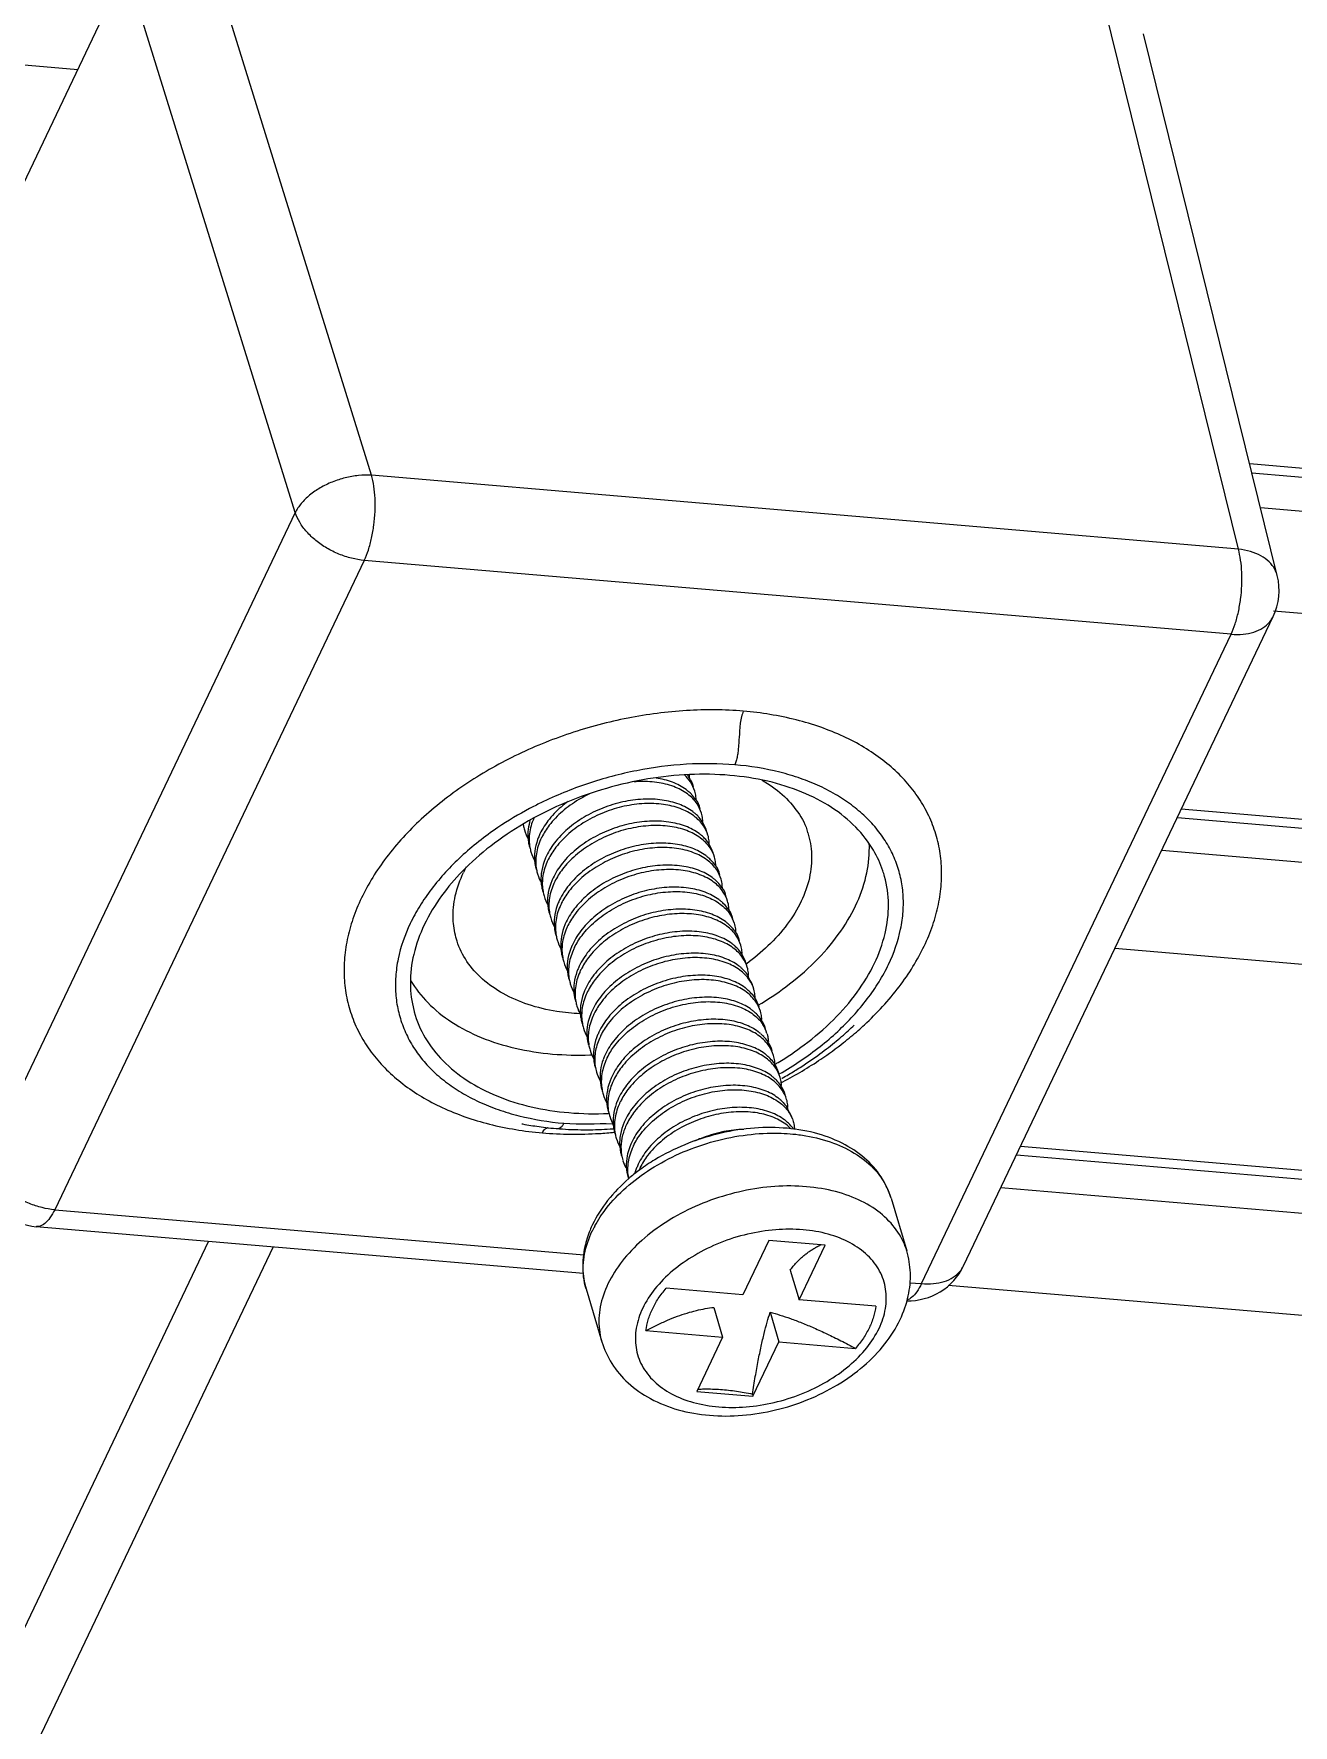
# Model space of a CAD drawing. Header units: millimetres. Extents: x 14276 to 15242, y -9916 to -8542.
# Drawn here: x 15010.7 to 15031.28, y -9358.65 to -9330.99 of the extents above; entities that cross this region are included whole.
import ezdxf

# ---------------------------------------------------------------- set-up
doc = ezdxf.new("R2010")
doc.units = ezdxf.units.MM

# ---------------------------------------------------------------- blocks, each defined once
blk = doc.blocks.new('u9')
at = {"color": 7, "linetype": 'Continuous'}
for p, q in [((-255.404, 117.786), (-219.18, 193.801)), ((-254.346, 117.696), (-222.54, 184.439)), ((-296.806, 121.009), (-266.437, 118.417)), ((-263.245, 120.229), (-263.669, 119.339)), ((-263.235, 120.194), (-263.245, 120.229)), ((-262.325, 120.15), (-263.245, 120.229)), ((-262.749, 119.261), (-262.325, 120.15)), ((-267.297, 116.817), (-296.673, 119.323)), ((-263.669, 119.339), (-264.922, 119.446)), ((-263.525, 118.855), (-263.669, 119.339)), ((-262.605, 118.776), (-262.749, 119.261)), ((-261.496, 119.154), (-262.749, 119.261)), ((-260.517, 118.473), (-260.774, 119.337)), ((-297.893, 118.727), (-267.618, 116.144)), ((-267.553, 116.281), (-296.685, 118.766)), ((-265.251, 118.757), (-263.998, 118.65)), ((-263.998, 118.65), (-264.422, 117.76)), ((-263.854, 118.165), (-263.998, 118.65)), ((-265.998, 118.388), (-271.058, 107.77)), ((-265.802, 118.372), (-265.998, 118.388)), ((-263.502, 117.682), (-263.078, 118.571)), ((-263.078, 118.571), (-261.825, 118.464)), ((-266.686, 118.099), (-271.747, 107.48)), ((-251.531, 117.456), (-260.476, 118.219)), ((-265.501, 116.989), (-265.758, 117.853)), ((-251.831, 117.18), (-260.484, 117.918)), ((-264.422, 117.76), (-263.502, 117.682)), ((-256.891, 106.561), (-251.831, 117.18)), ((-261.117, 116.368), (-261.119, 116.377)), ((-255.763, 105.781), (-250.703, 116.4)), ((-260.98, 115.913), (-260.986, 115.912)), ((-260.88, 115.606), (-260.89, 115.605)), ((-259.982, 115.847), (-260.026, 115.851)), ((-259.94, 115.843), (-259.982, 115.847)), ((-259.899, 115.839), (-259.94, 115.843)), ((-259.86, 115.834), (-259.899, 115.839)), ((-259.822, 115.83), (-259.86, 115.834)), ((-259.785, 115.825), (-259.822, 115.83)), ((-259.749, 115.82), (-259.785, 115.825)), ((-259.713, 115.815), (-259.749, 115.82)), ((-259.679, 115.81), (-259.713, 115.815)), ((-259.645, 115.805), (-259.679, 115.81)), ((-259.612, 115.8), (-259.645, 115.805)), ((-259.58, 115.794), (-259.612, 115.8)), ((-259.548, 115.789), (-259.58, 115.794)), ((-259.518, 115.784), (-259.548, 115.789)), ((-259.476, 115.776), (-259.518, 115.784)), ((-259.468, 115.775), (-259.476, 115.776)), ((-299.435, 115.493), (-269.159, 112.91)), ((-264.102, 114.796), (-264.144, 114.768)), ((-264.059, 114.824), (-264.102, 114.796)), ((-263.715, 115.031), (-263.724, 115.026)), ((-264.512, 114.499), (-264.545, 114.473)), ((-264.48, 114.524), (-264.512, 114.499)), ((-264.446, 114.551), (-264.48, 114.524)), ((-264.411, 114.577), (-264.446, 114.551)), ((-264.376, 114.604), (-264.411, 114.577)), ((-264.34, 114.63), (-264.376, 114.604)), ((-264.303, 114.657), (-264.34, 114.63)), ((-264.265, 114.685), (-264.303, 114.657)), ((-264.225, 114.712), (-264.265, 114.685)), ((-264.185, 114.74), (-264.225, 114.712)), ((-264.144, 114.768), (-264.185, 114.74)), ((-264.827, 114.229), (-264.852, 114.206)), ((-264.802, 114.252), (-264.827, 114.229)), ((-264.776, 114.276), (-264.802, 114.252)), ((-264.749, 114.3), (-264.776, 114.276)), ((-264.722, 114.324), (-264.749, 114.3)), ((-264.694, 114.348), (-264.722, 114.324)), ((-264.666, 114.372), (-264.694, 114.348)), ((-264.636, 114.397), (-264.666, 114.372)), ((-264.607, 114.422), (-264.636, 114.397)), ((-264.576, 114.447), (-264.607, 114.422)), ((-264.545, 114.473), (-264.576, 114.447)), ((-264.875, 114.184), (-264.897, 114.163)), ((-264.852, 114.206), (-264.875, 114.184)), ((-269.926, 111.301), (-299.301, 113.808)), ((-300.522, 113.211), (-270.246, 110.628)), ((-270.181, 110.765), (-299.313, 113.251)), ((-263.142, 113.157), (-263.137, 113.161)), ((-302.063, 109.977), (-271.754, 107.391)), ((-271.541, 105.699), (-301.93, 108.292)), ((-247.732, 107.933), (-252.999, 96.88)), ((-303.15, 107.696), (-271.364, 104.984)), ((-271.4, 105.129), (-301.941, 107.735)), ((-271.058, 107.77), (-256.891, 106.561)), ((-271.815, 106.81), (-269.629, 97.951)), ((-271.178, 106.379), (-268.994, 97.527)), ((-271.178, 106.379), (-257.011, 105.17)), ((-255.763, 105.781), (-252.999, 96.88)), ((-257.011, 105.17), (-254.247, 96.269)), ((-245.437, 97.957), (-252.21, 98.535))]:
    blk.add_line(p, q, dxfattribs=at)
for points in [[(-260.026, 115.851), (-260.08, 115.855), (-260.13, 115.859), (-260.181, 115.862), (-260.231, 115.865), (-260.281, 115.867), (-260.331, 115.869), (-260.38, 115.87), (-260.429, 115.871), (-260.479, 115.871), (-260.528, 115.872), (-260.576, 115.871), (-260.625, 115.871), (-260.673, 115.87), (-260.721, 115.868), (-260.769, 115.866), (-260.817, 115.864), (-260.864, 115.862), (-260.912, 115.859), (-260.959, 115.856), (-260.973, 115.854)], [(-263.724, 115.026), (-263.75, 115.011), (-263.776, 114.997), (-263.801, 114.982), (-263.826, 114.968), (-263.85, 114.953), (-263.875, 114.939), (-263.899, 114.924), (-263.922, 114.91), (-263.946, 114.896), (-263.969, 114.881), (-263.992, 114.867), (-264.015, 114.852), (-264.059, 114.824)]]:
    blk.add_lwpolyline(points, dxfattribs=at)
for centre, radius, start, end in [((-265.784, 117.668), 1, 88.4408, 154.5524), ((-265.162, 119.39), 1.825, 296.3596, 296.9333), ((-262.248, 118.305), 1.806, 331.5856, 334.5061), ((-262.248, 118.196), 1.801, 334.5091, 337.731), ((-251.616, 116.46), 1, 19.3323, 85.1175), ((-264.411, 117.313), 1.137, 196.5363, 208.689), ((-262.345, 116.959), 1.055, 333.7744, 336.5333), ((-263.243, 119.034), 3.115, 306.3341, 306.792), ((-262.269, 116.864), 0.996, 336.529, 340.1844), ((-262.214, 116.844), 0.937, 340.1784, 344.3874), ((-261.887, 116.53), 0.692, 10.5498, 12.1009), ((-261.89, 116.453), 0.717, 2.5207, 16.484), ((-261.796, 116.165), 0.709, 17.4075, 27.1616), ((-262.238, 116.599), 1.055, 333.7756, 336.5333), ((-262.163, 116.504), 0.997, 336.5288, 340.1031), ((-261.804, 116.165), 0.717, 2.603, 16.4847), ((-261.7, 115.801), 0.721, 16.6931, 30.0632), ((-261.672, 115.81), 0.692, 10.5499, 16.6648), ((-263.346, 116.27), 0.696, 223.9129, 229.444), ((-262.131, 116.239), 1.055, 333.7744, 336.5333), ((-262.055, 116.144), 0.996, 336.529, 340.1844), ((-261.593, 115.441), 0.721, 16.6931, 30.0632), ((-261.565, 115.45), 0.692, 10.5499, 16.6648), ((-260.664, 110.508), 5.102, 85.2018, 92.4281), ((-263.239, 115.91), 0.696, 223.892, 229.4443), ((-262.023, 115.879), 1.055, 333.7744, 336.5333), ((-261.947, 115.784), 0.996, 336.529, 340.1844), ((-261.486, 115.081), 0.721, 16.6931, 30.0632), ((-260.454, 108.888), 7.014, 117.7152, 117.8663), ((-260.448, 108.877), 7.027, 117.5697, 117.7152), ((-263.132, 115.55), 0.696, 223.892, 229.4443), ((-261.916, 115.519), 1.055, 333.7744, 336.5333), ((-261.84, 115.424), 0.996, 336.529, 340.1844), ((-261.458, 115.09), 0.692, 10.5499, 16.6648), ((-261.45, 115.014), 0.706, 4.451, 16.6059), ((-261.368, 114.726), 0.709, 16.5718, 29.1235), ((-260.856, 110.135), 5.416, 120.449, 121.1254), ((-261.366, 114.726), 0.707, 8.484, 16.5971), ((-263.025, 115.19), 0.696, 223.892, 229.4443), ((-261.809, 115.159), 1.055, 333.7701, 336.5332), ((-261.734, 115.064), 0.997, 336.5288, 340.1528), ((-261.272, 114.361), 0.721, 16.6931, 30.0632), ((-260.387, 109.275), 5.376, 92.0546, 92.44), ((-261.244, 114.37), 0.692, 10.5499, 16.6648), ((-260.393, 109.606), 5.045, 85.1953, 92.1231), ((-262.932, 114.458), 0.565, 196.7518, 213.0657), ((-262.918, 114.83), 0.696, 223.8872, 229.4444), ((-261.702, 114.799), 1.055, 333.7744, 336.5333), ((-261.626, 114.704), 0.996, 336.529, 340.1844), ((-261.164, 114.001), 0.721, 16.6931, 30.0632), ((-262.81, 114.47), 0.696, 223.892, 229.4443), ((-261.595, 114.439), 1.055, 333.7744, 336.5333), ((-261.519, 114.344), 0.996, 336.529, 340.1844), ((-261.137, 114.01), 0.692, 10.5499, 16.6648), ((-261.057, 113.641), 0.721, 16.6931, 30.0632), ((-261.029, 113.65), 0.692, 10.5499, 16.6648), ((-261.015, 113.576), 0.699, 5.5505, 16.6454), ((-262.703, 114.11), 0.696, 223.892, 229.4443), ((-261.488, 114.079), 1.055, 333.7744, 336.5333), ((-261.412, 113.984), 0.996, 336.529, 340.1844), ((-260.948, 113.282), 0.719, 16.6626, 30.1434), ((-260.926, 113.288), 0.696, 10.5594, 16.6564), ((-262.596, 113.75), 0.696, 223.892, 229.4443), ((-261.38, 113.719), 1.055, 333.7744, 336.5333), ((-261.305, 113.624), 0.996, 336.5289, 340.1741), ((-260.843, 112.921), 0.721, 16.6931, 30.0632), ((-260.815, 112.93), 0.692, 10.5499, 16.6648), ((-262.489, 113.39), 0.696, 223.892, 229.4443), ((-261.273, 113.359), 1.055, 333.7744, 336.5333), ((-261.197, 113.263), 0.996, 336.529, 340.1844), ((-260.736, 112.561), 0.721, 16.6931, 30.0632), ((-261.166, 112.999), 1.055, 333.7744, 336.5333), ((-261.09, 112.903), 0.996, 336.529, 340.1844), ((-260.708, 112.569), 0.692, 10.5499, 16.6648), ((-260.629, 112.201), 0.721, 16.6931, 30.0632), ((-262.382, 113.03), 0.696, 223.892, 229.4443), ((-260.601, 112.209), 0.692, 10.5499, 16.6648), ((-262.275, 112.67), 0.696, 223.892, 229.4443), ((-261.059, 112.639), 1.055, 333.7744, 336.5333), ((-260.983, 112.543), 0.996, 336.529, 340.1844), ((-260.522, 111.841), 0.721, 16.6976, 30.0256), ((-260.493, 111.85), 0.691, 10.5473, 16.6647), ((-262.167, 112.31), 0.696, 223.892, 229.4443), ((-260.952, 112.279), 1.055, 333.7744, 336.5333), ((-260.876, 112.183), 0.996, 336.529, 340.186), ((-260.414, 111.481), 0.721, 16.6931, 30.0632), ((-262.06, 111.95), 0.696, 223.892, 229.4443), ((-260.845, 111.919), 1.055, 333.7744, 336.5333), ((-260.769, 111.823), 0.996, 336.529, 340.1844), ((-260.386, 111.489), 0.692, 10.5499, 16.6648), ((-260.307, 111.121), 0.721, 16.6931, 30.0632), ((-260.392, 112.559), 2.081, 331.7631, 334.5076), ((-261.437, 114.501), 4.1, 314.8912, 315.8709), ((-260.279, 111.129), 0.692, 10.5499, 16.6648), ((-261.953, 111.59), 0.696, 223.892, 229.4443), ((-260.737, 111.559), 1.055, 333.7744, 336.5333), ((-260.662, 111.463), 0.996, 336.529, 340.1844), ((-260.2, 110.761), 0.721, 16.6931, 30.0632), ((-260.172, 110.769), 0.692, 10.5499, 16.6648), ((-261.846, 111.229), 0.696, 223.892, 229.4443), ((-260.181, 110.768), 0.701, 8.9716, 10.5497), ((-260.168, 110.693), 0.709, 15.4998, 16.6136), ((-261.739, 110.869), 0.696, 223.892, 229.4443), ((-261.642, 110.133), 0.568, 182.3933, 186.9249), ((-261.706, 110.443), 0.596, 214.0379, 219.4122), ((-270.844, 107.05), 1, 154.5202, 193.8615)]:
    blk.add_arc(centre, radius, start, end, dxfattribs=at)
for points, start_tangent, end_tangent in [([(-260.774, 119.337), (-260.937, 119.694), (-261.205, 120.012), (-261.57, 120.268), (-262.023, 120.45), (-262.533, 120.541), (-263.072, 120.541), (-263.615, 120.454), (-264.14, 120.285), (-264.627, 120.042), (-265.054, 119.733), (-265.401, 119.372), (-265.649, 118.975)], (-0.285275, 0.958446), (-0.430194, -0.902736)), ([(-261.442, 118.79), (-261.337, 119.114), (-261.333, 119.433), (-261.432, 119.728), (-261.629, 119.984), (-261.913, 120.188), (-262.271, 120.33), (-262.684, 120.403), (-263.131, 120.403), (-263.591, 120.331), (-264.04, 120.189), (-264.455, 119.986), (-264.816, 119.73), (-265.105, 119.436), (-265.305, 119.12)], (0.430194, 0.902736), (-0.430194, -0.902736)), ([(-263.235, 120.194), (-263.283, 119.907), (-263.331, 119.646), (-263.379, 119.411), (-263.428, 119.202), (-263.476, 119.017), (-263.525, 118.855)], (-0.158747, -0.987319), (-0.304021, -0.952665)), ([(-262.342, 120.114), (-262.449, 120.11), (-262.581, 120.111), (-262.713, 120.117), (-262.843, 120.129), (-262.973, 120.146), (-263.103, 120.167), (-263.235, 120.194)], (-0.998628, -0.052364), (-0.976626, 0.214944)), ([(-265.147, 119.107), (-265.049, 119.279), (-264.922, 119.446)], (0.430194, 0.902736), (0.652504, 0.757786)), ([(-263.525, 118.855), (-263.685, 118.901), (-263.857, 118.958), (-264.043, 119.029), (-264.242, 119.112), (-264.454, 119.21), (-264.681, 119.321), (-264.922, 119.446)], (-0.967415, 0.253197), (-0.884581, 0.466387)), ([(-260.875, 118.391), (-260.749, 118.768), (-260.734, 119.138), (-260.774, 119.337)], (0.430194, 0.902736), (-0.284966, 0.958538)), ([(-265.649, 118.975), (-265.782, 118.589), (-265.817, 118.212), (-265.758, 117.853)], (-0.430194, -0.902736), (0.285275, -0.958446)), ([(-265.305, 119.12), (-265.41, 118.796), (-265.413, 118.477), (-265.315, 118.183), (-265.118, 117.927), (-264.834, 117.723), (-264.476, 117.58), (-264.063, 117.507), (-263.616, 117.507), (-263.156, 117.579), (-262.707, 117.721), (-262.292, 117.925), (-261.931, 118.18), (-261.642, 118.475), (-261.442, 118.79)], (-0.430194, -0.902736), (0.430194, 0.902736)), ([(-265.251, 118.757), (-265.215, 118.932), (-265.147, 119.107)], (0.114081, 0.993471), (0.430194, 0.902736)), ([(-261.496, 119.154), (-261.674, 119.065), (-261.845, 118.987), (-262.009, 118.922), (-262.167, 118.868), (-262.319, 118.827), (-262.465, 118.797), (-262.605, 118.776)], (-0.887228, -0.461332), (-0.993745, -0.11167)), ([(-261.496, 119.154), (-261.532, 118.979), (-261.6, 118.804)], (-0.114081, -0.993471), (-0.430194, -0.902736)), ([(-265.998, 118.388), (-265.921, 118.522), (-265.837, 118.614), (-265.76, 118.657)], (0.430194, 0.902736), (0.955047, 0.296453)), ([(-261.6, 118.804), (-261.697, 118.632), (-261.825, 118.464)], (-0.430194, -0.902736), (-0.652504, -0.757786)), ([(-265.998, 118.388), (-266.194, 118.388), (-266.371, 118.353), (-266.519, 118.284), (-266.631, 118.186), (-266.686, 118.098)], (-0.996379, 0.085018), (-0.431196, -0.902258)), ([(-265.758, 117.853), (-265.703, 117.707), (-265.501, 117.4), (-265.202, 117.145), (-264.818, 116.953), (-264.366, 116.834), (-263.866, 116.791), (-263.34, 116.827), (-262.81, 116.941), (-262.301, 117.126), (-261.834, 117.376), (-261.429, 117.68), (-261.105, 118.023), (-260.875, 118.391)], (0.284966, -0.958538), (0.430194, 0.902736)), ([(-260.517, 118.473), (-260.477, 118.274), (-260.492, 117.904), (-260.618, 117.527)], (0.284966, -0.958538), (-0.430194, -0.902736)), ([(-260.582, 117.514), (-260.497, 117.783), (-260.463, 118.137), (-260.517, 118.473)], (0.378768, 0.925492), (-0.285275, 0.958446)), ([(-263.854, 118.165), (-263.902, 118.104), (-263.952, 118.046), (-264.003, 117.995), (-264.053, 117.949), (-264.103, 117.908), (-264.154, 117.87), (-264.209, 117.834), (-264.268, 117.798), (-264.335, 117.762)], (-0.595804, -0.80313), (-0.891514, -0.452993)), ([(-260.659, 117.445), (-260.847, 117.159), (-261.172, 116.816), (-261.576, 116.512), (-262.044, 116.262), (-262.553, 116.077), (-263.083, 115.963), (-263.609, 115.927), (-263.994, 115.952)], (-0.475632, -0.879644), (-0.991734, 0.128312)), ([(-261.377, 116.54), (-261.214, 116.671), (-260.869, 117.03), (-260.623, 117.422)], (0.800812, 0.598915), (0.430194, 0.902736)), ([(-251.831, 117.18), (-251.754, 117.313), (-251.67, 117.405), (-251.583, 117.451), (-251.532, 117.456)], (0.430194, 0.902736), (0.996864, -0.079136)), ([(-265.501, 116.989), (-265.338, 116.64), (-265.068, 116.334), (-264.7, 116.091), (-264.249, 115.923), (-263.74, 115.843), (-263.202, 115.85), (-262.657, 115.943), (-262.129, 116.117), (-261.641, 116.362), (-261.397, 116.525)], (0.285275, -0.958446), (0.805573, 0.592496)), ([(-251.831, 117.18), (-251.624, 117.145), (-251.417, 117.077), (-251.219, 116.979), (-251.041, 116.855), (-250.891, 116.713), (-250.776, 116.558), (-250.703, 116.4)], (0.996379, -0.085018), (0.313508, -0.949586)), ([(-263.994, 115.952), (-264.109, 115.97), (-264.561, 116.089), (-264.945, 116.281), (-265.244, 116.535), (-265.408, 116.767)], (-0.991734, 0.128312), (-0.479501, 0.877541)), ([(-263.799, 115.741), (-263.759, 115.709), (-263.536, 115.589), (-263.26, 115.52), (-262.948, 115.507), (-262.619, 115.551), (-262.29, 115.652), (-261.983, 115.802), (-261.715, 115.996), (-261.501, 116.221), (-261.355, 116.467)], (0.759303, -0.650738), (0.398029, 0.917373)), ([(-263.78, 115.781), (-263.557, 115.661), (-263.282, 115.592), (-262.97, 115.579), (-262.64, 115.623), (-262.312, 115.724), (-262.005, 115.874), (-261.736, 116.068), (-261.523, 116.293), (-261.398, 116.493)], (0.801554, -0.597923), (0.441725, 0.89715)), ([(-261.27, 116.179), (-261.2, 116.431), (-261.207, 116.657)], (0.398029, 0.917373), (-0.18312, 0.983091)), ([(-261.225, 116.165), (-261.188, 116.297), (-261.174, 116.484)], (0.340052, 0.940407), (-0.044745, 0.998998)), ([(-261.163, 115.819), (-261.103, 116.009), (-261.088, 116.197)], (0.398029, 0.917373), (-0.046179, 0.998933)), ([(-261.118, 115.806), (-261.071, 115.999), (-261.069, 116.162)], (0.338717, 0.940888), (-0.095304, 0.995448)), ([(-261.069, 116.162), (-261.082, 116.244), (-261.095, 116.296)], (-0.095304, 0.995448), (-0.286431, 0.958101)), ([(-263.692, 115.381), (-263.652, 115.349), (-263.429, 115.229), (-263.153, 115.16), (-262.841, 115.147), (-262.511, 115.191), (-262.183, 115.291), (-261.876, 115.442), (-261.608, 115.636), (-261.394, 115.861), (-261.248, 116.107)], (0.759303, -0.650738), (0.398029, 0.917373)), ([(-261.291, 116.133), (-261.416, 115.933), (-261.635, 115.703), (-261.905, 115.51), (-262.208, 115.362), (-262.539, 115.262), (-262.871, 115.219), (-263.178, 115.233), (-263.452, 115.302), (-263.672, 115.42)], (-0.441707, -0.89716), (-0.803229, 0.595671)), ([(-263.093, 115.866), (-263.055, 115.867), (-262.726, 115.911), (-262.398, 116.012), (-262.291, 116.057)], (0.999611, 0.02788), (0.909231, 0.416293)), ([(-263.087, 109.027), (-262.158, 109.017), (-261.202, 109.14), (-260.255, 109.39), (-259.354, 109.76), (-258.533, 110.233), (-258.163, 110.504), (-257.824, 110.793), (-257.254, 111.417), (-257.029, 111.746), (-256.845, 112.082), (-256.707, 112.422), (-256.614, 112.762), (-256.567, 113.1), (-256.567, 113.431), (-256.614, 113.753), (-256.708, 114.063), (-256.847, 114.358), (-257.031, 114.635), (-257.257, 114.89), (-257.524, 115.123), (-257.828, 115.33), (-258.167, 115.509), (-258.537, 115.659), (-258.936, 115.779), (-259.802, 115.922)], (0.996379, -0.085018), (-0.996379, 0.085018)), ([(-261.055, 115.459), (-260.986, 115.711), (-260.992, 115.936)], (0.398029, 0.917373), (-0.18312, 0.983091)), ([(-260.962, 115.802), (-260.975, 115.884), (-260.988, 115.936)], (-0.095304, 0.995448), (-0.286431, 0.958101)), ([(-259.802, 115.922), (-260.731, 115.932), (-260.98, 115.913)], (-0.996379, 0.085018), (-0.995484, -0.094927)), ([(-259.802, 115.922), (-259.821, 115.888), (-259.841, 115.864), (-259.863, 115.848), (-259.885, 115.839), (-259.898, 115.836)], (-0.430194, -0.902736), (-0.989732, -0.142936)), ([(-263.902, 115.735), (-263.912, 115.776), (-263.924, 115.87)], (-0.287656, 0.957734), (-0.041724, 0.999129)), ([(-263.915, 115.87), (-263.848, 115.787)], (0.558785, -0.829312), (0.693023, -0.720915)), ([(-263.828, 115.58), (-263.902, 115.735)], (-0.561754, 0.827304), (-0.287656, 0.957734)), ([(-263.88, 115.663), (-263.809, 115.513), (-263.808, 115.51)], (0.287174, -0.957879), (0.558357, -0.829601)), ([(-263.864, 115.854), (-263.78, 115.781)], (0.700201, -0.713946), (0.801554, -0.597923)), ([(-263.584, 115.021), (-263.545, 114.989), (-263.321, 114.869), (-263.046, 114.8), (-262.734, 114.787), (-262.404, 114.831), (-262.076, 114.931), (-261.769, 115.082), (-261.501, 115.276), (-261.287, 115.501), (-261.141, 115.747)], (0.759303, -0.650738), (0.398029, 0.917373)), ([(-263.566, 115.061), (-263.343, 114.941), (-263.067, 114.872), (-262.755, 114.859), (-262.426, 114.903), (-262.098, 115.003), (-261.79, 115.154), (-261.522, 115.348), (-261.309, 115.573), (-261.184, 115.773)], (0.801554, -0.597923), (0.441725, 0.89715)), ([(-261.011, 115.446), (-260.964, 115.639), (-260.962, 115.802)], (0.338717, 0.940888), (-0.095304, 0.995448)), ([(-260.155, 115.765), (-260.945, 115.773), (-260.956, 115.773)], (-0.996379, 0.085018), (-0.99812, -0.061286)), ([(-260.026, 115.851), (-260.061, 115.85), (-260.078, 115.846), (-260.095, 115.838), (-260.126, 115.812), (-260.141, 115.791), (-260.155, 115.765)], (-0.996453, 0.084152), (-0.430194, -0.902736)), ([(-259.59, 110.621), (-259.077, 110.929), (-258.762, 111.159), (-258.474, 111.405), (-257.99, 111.936), (-257.798, 112.216), (-257.642, 112.501), (-257.445, 113.079), (-257.406, 113.366), (-257.406, 113.648), (-257.446, 113.922), (-257.526, 114.185), (-257.644, 114.436), (-257.8, 114.671), (-257.992, 114.888), (-258.219, 115.086), (-258.478, 115.262), (-258.766, 115.414), (-259.081, 115.542), (-259.42, 115.643), (-260.155, 115.765)], (0.88247, 0.470369), (-0.996379, 0.085018)), ([(-263.672, 115.42), (-263.828, 115.58)], (-0.803229, 0.595671), (-0.561754, 0.827304)), ([(-263.817, 115.51), (-263.806, 115.421), (-263.795, 115.375)], (0.04123, -0.99915), (0.287174, -0.957879)), ([(-263.808, 115.51), (-263.741, 115.427)], (0.558357, -0.829601), (0.692755, -0.721173)), ([(-263.795, 115.375), (-263.724, 115.225)], (0.287174, -0.957879), (0.553734, -0.832694)), ([(-263.477, 114.661), (-263.438, 114.629), (-263.214, 114.509), (-262.939, 114.44), (-262.627, 114.427), (-262.297, 114.471), (-261.969, 114.571), (-261.662, 114.722), (-261.393, 114.916), (-261.18, 115.141), (-261.034, 115.387)], (0.759303, -0.650738), (0.398029, 0.917373)), ([(-263.459, 114.701), (-263.236, 114.581), (-262.96, 114.512), (-262.648, 114.499), (-262.318, 114.543), (-261.99, 114.643), (-261.683, 114.794), (-261.415, 114.988), (-261.201, 115.213), (-261.077, 115.413)], (0.801554, -0.597923), (0.441725, 0.89715)), ([(-260.948, 115.099), (-260.878, 115.351), (-260.885, 115.576)], (0.398029, 0.917373), (-0.18312, 0.983091)), ([(-260.903, 115.086), (-260.857, 115.279), (-260.855, 115.442)], (0.338717, 0.940888), (-0.095304, 0.995448)), ([(-260.855, 115.442), (-260.868, 115.524), (-260.881, 115.576)], (-0.095304, 0.995448), (-0.286431, 0.958101)), ([(-257.702, 113.917), (-257.708, 113.942), (-257.888, 114.367), (-258.18, 114.745), (-258.574, 115.066), (-259.058, 115.319), (-259.619, 115.496), (-260.237, 115.592)], (-0.251587, 0.967835), (-0.996379, 0.085018)), ([(-263.732, 115.089), (-264.356, 114.716), (-264.726, 114.446), (-264.964, 114.248)], (-0.88404, -0.467411), (-0.75058, -0.66078)), ([(-263.773, 115.303), (-263.702, 115.153), (-263.7, 115.15)], (0.287174, -0.957879), (0.558357, -0.829601)), ([(-263.724, 115.225), (-263.566, 115.061)], (0.553734, -0.832694), (0.801554, -0.597923)), ([(-263.71, 115.15), (-263.699, 115.061), (-263.687, 115.015)], (0.04123, -0.99915), (0.287174, -0.957879)), ([(-263.7, 115.15), (-263.633, 115.067)], (0.558357, -0.829601), (0.692755, -0.721173)), ([(-263.352, 114.341), (-263.129, 114.221), (-262.853, 114.152), (-262.541, 114.139), (-262.211, 114.183), (-261.883, 114.283), (-261.576, 114.434), (-261.308, 114.628), (-261.094, 114.853), (-260.97, 115.053)], (0.801554, -0.597923), (0.441725, 0.89715)), ([(-260.841, 114.739), (-260.771, 114.991), (-260.778, 115.216)], (0.398029, 0.917373), (-0.18312, 0.983091)), ([(-260.796, 114.726), (-260.753, 114.895), (-260.747, 115.069)], (0.339233, 0.940702), (-0.07814, 0.996942)), ([(-263.675, 114.959), (-264.026, 114.74), (-264.341, 114.51), (-264.629, 114.264), (-265.113, 113.733), (-265.305, 113.454), (-265.461, 113.168), (-265.658, 112.59), (-265.698, 112.303), (-265.698, 112.021), (-265.658, 111.748), (-265.578, 111.484), (-265.459, 111.234), (-265.303, 110.999), (-265.111, 110.781), (-264.884, 110.584), (-264.626, 110.408), (-264.338, 110.255), (-264.023, 110.128), (-263.684, 110.026), (-262.948, 109.904)], (-0.867282, -0.497818), (0.996379, -0.085018)), ([(-263.687, 115.015), (-263.617, 114.865)], (0.287174, -0.957879), (0.553734, -0.832694)), ([(-263.666, 114.943), (-263.595, 114.793), (-263.593, 114.79)], (0.287174, -0.957879), (0.558357, -0.829601)), ([(-263.617, 114.865), (-263.459, 114.701)], (0.553734, -0.832694), (0.801554, -0.597923)), ([(-263.603, 114.79), (-263.592, 114.701), (-263.58, 114.655)], (0.04123, -0.99915), (0.287174, -0.957879)), ([(-263.593, 114.79), (-263.526, 114.707)], (0.558357, -0.829601), (0.692755, -0.721173)), ([(-263.37, 114.301), (-263.33, 114.269), (-263.107, 114.149), (-262.831, 114.08), (-262.52, 114.067), (-262.19, 114.111), (-261.862, 114.211), (-261.555, 114.362), (-261.286, 114.556), (-261.073, 114.781), (-260.927, 115.027)], (0.759303, -0.650738), (0.398029, 0.917373)), ([(-260.734, 114.379), (-260.667, 114.607), (-260.666, 114.83)], (0.398029, 0.917373), (-0.14728, 0.989095)), ([(-260.641, 114.722), (-260.653, 114.804), (-260.667, 114.856)], (-0.095304, 0.995448), (-0.286431, 0.958101)), ([(-263.656, 114.772), (-264.081, 114.485), (-264.56, 114.073), (-264.947, 113.623), (-265.231, 113.149), (-265.403, 112.665), (-265.459, 112.186), (-265.395, 111.728), (-265.367, 111.636)], (-0.856032, -0.516923), (0.318811, -0.947818)), ([(-263.58, 114.655), (-263.509, 114.505)], (0.287174, -0.957879), (0.553734, -0.832694)), ([(-263.559, 114.583), (-263.488, 114.433), (-263.486, 114.43)], (0.287174, -0.957879), (0.557684, -0.830053)), ([(-263.509, 114.505), (-263.352, 114.341)], (0.553734, -0.832694), (0.801554, -0.597923)), ([(-263.263, 113.941), (-263.223, 113.909), (-263, 113.789), (-262.724, 113.72), (-262.412, 113.707), (-262.083, 113.751), (-261.755, 113.851), (-261.447, 114.002), (-261.179, 114.196), (-260.966, 114.421), (-260.82, 114.667)], (0.759303, -0.650738), (0.398029, 0.917373)), ([(-260.862, 114.693), (-260.985, 114.496), (-261.195, 114.272), (-261.461, 114.079), (-261.767, 113.927), (-262.1, 113.824), (-262.434, 113.779), (-262.743, 113.792), (-263.024, 113.862), (-263.25, 113.986)], (-0.44179, -0.897118), (-0.795821, 0.605532)), ([(-260.689, 114.366), (-260.643, 114.559), (-260.641, 114.722)], (0.338717, 0.940888), (-0.095304, 0.995448)), ([(-260.627, 114.019), (-260.557, 114.271), (-260.564, 114.496)], (0.398029, 0.917373), (-0.18312, 0.983091)), ([(-257.649, 113.431), (-257.93, 113.793), (-258.321, 114.111), (-258.801, 114.362), (-259.356, 114.537), (-259.97, 114.633)], (-0.513678, 0.857983), (-0.996379, 0.085018)), ([(-264.964, 114.248), (-265.065, 114.156), (-265.635, 113.532), (-265.86, 113.203), (-266.044, 112.867), (-266.182, 112.527), (-266.276, 112.187), (-266.322, 111.849), (-266.322, 111.518), (-266.275, 111.196), (-266.181, 110.886), (-266.042, 110.591), (-265.858, 110.315), (-265.632, 110.059), (-265.365, 109.827), (-265.061, 109.619), (-264.722, 109.44), (-264.352, 109.29), (-263.953, 109.17), (-263.087, 109.027)], (-0.75058, -0.66078), (0.996379, -0.085018)), ([(-263.473, 114.295), (-263.486, 114.345), (-263.496, 114.43)], (-0.286985, 0.957935), (-0.040591, 0.999176)), ([(-263.486, 114.43), (-263.419, 114.347)], (0.557684, -0.830053), (0.692694, -0.721232)), ([(-263.452, 114.223), (-263.381, 114.073), (-263.379, 114.07)], (0.287174, -0.957879), (0.558357, -0.829601)), ([(-263.156, 113.581), (-263.116, 113.549), (-262.893, 113.429), (-262.617, 113.36), (-262.305, 113.347), (-261.976, 113.391), (-261.647, 113.491), (-261.34, 113.642), (-261.072, 113.835), (-260.858, 114.061), (-260.712, 114.307)], (0.759303, -0.650738), (0.398029, 0.917373)), ([(-263.137, 113.621), (-262.914, 113.501), (-262.639, 113.432), (-262.327, 113.419), (-261.997, 113.463), (-261.669, 113.563), (-261.362, 113.714), (-261.093, 113.907), (-260.88, 114.133), (-260.755, 114.333)], (0.801554, -0.597923), (0.441725, 0.89715)), ([(-260.582, 114.006), (-260.535, 114.199), (-260.533, 114.362)], (0.338717, 0.940888), (-0.095304, 0.995448)), ([(-260.533, 114.362), (-260.546, 114.444), (-260.559, 114.496)], (-0.095304, 0.995448), (-0.286431, 0.958101)), ([(-263.25, 113.986), (-263.406, 114.15)], (-0.795821, 0.605532), (-0.545125, 0.838355)), ([(-263.388, 114.07), (-263.378, 113.981), (-263.366, 113.935)], (0.04123, -0.99915), (0.287174, -0.957879)), ([(-263.379, 114.07), (-263.312, 113.987)], (0.558357, -0.829601), (0.692755, -0.721173)), ([(-263.049, 113.221), (-263.009, 113.189), (-262.786, 113.069), (-262.51, 113), (-262.198, 112.987), (-261.868, 113.031), (-261.54, 113.131), (-261.233, 113.282), (-260.965, 113.475), (-260.751, 113.701), (-260.605, 113.947)], (0.759303, -0.650738), (0.398029, 0.917373)), ([(-263.03, 113.261), (-262.807, 113.141), (-262.531, 113.072), (-262.22, 113.059), (-261.89, 113.103), (-261.562, 113.203), (-261.254, 113.354), (-260.986, 113.547), (-260.773, 113.773), (-260.648, 113.973)], (0.801554, -0.597923), (0.441725, 0.89715)), ([(-260.52, 113.659), (-260.45, 113.911), (-260.456, 114.136)], (0.398029, 0.917373), (-0.18312, 0.983091)), ([(-260.475, 113.646), (-260.428, 113.839), (-260.426, 114.002)], (0.338717, 0.940888), (-0.095304, 0.995448)), ([(-260.426, 114.002), (-260.439, 114.084), (-260.452, 114.136)], (-0.095304, 0.995448), (-0.286431, 0.958101)), ([(-260.421, 113.976), (-260.037, 113.936), (-259.57, 113.824), (-259.161, 113.645), (-258.824, 113.407), (-258.57, 113.118), (-258.408, 112.787), (-258.39, 112.725)], (0.998827, -0.048427), (0.262528, -0.964925)), ([(-263.332, 113.835), (-263.781, 113.535), (-264.256, 113.126), (-264.639, 112.68), (-264.921, 112.21), (-265.092, 111.73), (-265.147, 111.256), (-265.146, 111.204)], (-0.859088, -0.511828), (0.037153, -0.99931)), ([(-263.366, 113.935), (-263.295, 113.785)], (0.287174, -0.957879), (0.553734, -0.832694)), ([(-263.345, 113.863), (-263.274, 113.713), (-263.272, 113.71)], (0.287174, -0.957879), (0.558357, -0.829601)), ([(-263.295, 113.785), (-263.137, 113.621)], (0.553734, -0.832694), (0.801554, -0.597923)), ([(-263.281, 113.71), (-263.27, 113.621), (-263.259, 113.575)], (0.04123, -0.99915), (0.287174, -0.957879)), ([(-263.272, 113.71), (-263.205, 113.627)], (0.558357, -0.829601), (0.692755, -0.721173)), ([(-260.412, 113.299), (-260.343, 113.551), (-260.349, 113.776)], (0.398029, 0.917373), (-0.18312, 0.983091)), ([(-258.494, 111.646), (-258.156, 112.047), (-257.872, 112.521), (-257.7, 113.004), (-257.645, 113.483), (-257.702, 113.917)], (0.696252, 0.717798), (-0.251587, 0.967835)), ([(-263.259, 113.575), (-263.188, 113.425)], (0.287174, -0.957879), (0.553734, -0.832694)), ([(-263.237, 113.503), (-263.166, 113.353), (-263.165, 113.35)], (0.287174, -0.957879), (0.558357, -0.829601)), ([(-263.188, 113.425), (-263.03, 113.261)], (0.553734, -0.832694), (0.801554, -0.597923)), ([(-262.941, 112.861), (-262.902, 112.829), (-262.679, 112.709), (-262.403, 112.64), (-262.091, 112.627), (-261.761, 112.671), (-261.433, 112.771), (-261.126, 112.922), (-260.858, 113.115), (-260.644, 113.341), (-260.498, 113.587)], (0.759303, -0.650738), (0.398029, 0.917373)), ([(-262.923, 112.901), (-262.7, 112.781), (-262.424, 112.712), (-262.112, 112.699), (-261.783, 112.743), (-261.455, 112.843), (-261.147, 112.994), (-260.879, 113.187), (-260.666, 113.413), (-260.541, 113.613)], (0.801554, -0.597923), (0.441725, 0.89715)), ([(-260.368, 113.286), (-260.322, 113.471), (-260.319, 113.643)], (0.338884, 0.940828), (-0.097637, 0.995222)), ([(-260.305, 112.939), (-260.236, 113.183), (-260.242, 113.416)], (0.398029, 0.917373), (-0.183233, 0.98307)), ([(-260.212, 113.282), (-260.225, 113.364), (-260.238, 113.416)], (-0.095304, 0.995448), (-0.286431, 0.958101)), ([(-264.033, 112.134), (-263.805, 112.51), (-263.49, 112.865), (-263.142, 113.157)], (0.430194, 0.902736), (0.805943, 0.591994)), ([(-263.174, 113.35), (-263.163, 113.261), (-263.152, 113.215)], (0.04123, -0.99915), (0.287174, -0.957879)), ([(-263.165, 113.35), (-263.098, 113.267)], (0.558357, -0.829601), (0.692755, -0.721173)), ([(-263.152, 113.215), (-263.081, 113.064)], (0.287174, -0.957879), (0.553734, -0.832694)), ([(-263.13, 113.143), (-263.059, 112.992), (-263.058, 112.99)], (0.287174, -0.957879), (0.558357, -0.829601)), ([(-262.834, 112.501), (-262.795, 112.469), (-262.571, 112.349), (-262.296, 112.28), (-261.984, 112.267), (-261.654, 112.311), (-261.326, 112.411), (-261.019, 112.562), (-260.75, 112.755), (-260.537, 112.981), (-260.391, 113.227)], (0.759303, -0.650738), (0.398029, 0.917373)), ([(-262.816, 112.541), (-262.593, 112.421), (-262.317, 112.352), (-262.005, 112.339), (-261.676, 112.383), (-261.347, 112.483), (-261.04, 112.634), (-260.772, 112.827), (-260.558, 113.053), (-260.434, 113.253)], (0.801554, -0.597923), (0.441725, 0.89715)), ([(-260.26, 112.926), (-260.214, 113.119), (-260.212, 113.282)], (0.338717, 0.940888), (-0.095304, 0.995448)), ([(-263.081, 113.064), (-262.923, 112.901)], (0.553734, -0.832694), (0.801554, -0.597923)), ([(-263.067, 112.99), (-263.056, 112.901), (-263.044, 112.855)], (0.04123, -0.99915), (0.287174, -0.957879)), ([(-263.058, 112.99), (-262.99, 112.907)], (0.558357, -0.829601), (0.692755, -0.721173)), ([(-263.044, 112.855), (-262.974, 112.704)], (0.287174, -0.957879), (0.553734, -0.832694)), ([(-262.727, 112.141), (-262.687, 112.109), (-262.464, 111.989), (-262.189, 111.92), (-261.877, 111.907), (-261.547, 111.951), (-261.219, 112.051), (-260.912, 112.202), (-260.643, 112.395), (-260.43, 112.621), (-260.284, 112.867)], (0.759303, -0.650738), (0.398029, 0.917373)), ([(-260.327, 112.893), (-260.451, 112.693), (-260.665, 112.467), (-260.933, 112.274), (-261.24, 112.123), (-261.568, 112.023), (-261.898, 111.979), (-262.21, 111.992), (-262.486, 112.061), (-262.709, 112.181)], (-0.441725, -0.89715), (-0.801554, 0.597923)), ([(-260.198, 112.579), (-260.128, 112.831), (-260.135, 113.056)], (0.398029, 0.917373), (-0.18312, 0.983091)), ([(-260.153, 112.566), (-260.107, 112.759), (-260.105, 112.922)], (0.338717, 0.940888), (-0.095304, 0.995448)), ([(-260.105, 112.922), (-260.117, 113.004), (-260.131, 113.056)], (-0.095304, 0.995448), (-0.286431, 0.958101)), ([(-263.023, 112.783), (-262.952, 112.632), (-262.95, 112.63)], (0.287174, -0.957879), (0.558357, -0.829601)), ([(-262.974, 112.704), (-262.816, 112.541)], (0.553734, -0.832694), (0.801554, -0.597923)), ([(-262.937, 112.495), (-262.949, 112.541), (-262.96, 112.63)], (-0.287174, 0.957879), (-0.04123, 0.99915)), ([(-262.95, 112.63), (-262.883, 112.547)], (0.558357, -0.829601), (0.692755, -0.721173)), ([(-260.091, 112.219), (-260.021, 112.471), (-260.028, 112.696)], (0.398029, 0.917373), (-0.18312, 0.983091)), ([(-260.046, 112.206), (-260, 112.399), (-259.998, 112.562)], (0.338717, 0.940888), (-0.095304, 0.995448)), ([(-259.998, 112.562), (-260.01, 112.644), (-260.024, 112.696)], (-0.095304, 0.995448), (-0.286431, 0.958101)), ([(-258.39, 112.725), (-258.344, 112.426), (-258.379, 112.047), (-258.514, 111.663)], (0.262528, -0.964925), (-0.430194, -0.902736)), ([(-262.866, 112.344), (-262.937, 112.495)], (-0.553734, 0.832694), (-0.287174, 0.957879)), ([(-262.916, 112.423), (-262.845, 112.272), (-262.843, 112.27)], (0.287174, -0.957879), (0.558357, -0.829601)), ([(-262.709, 112.181), (-262.866, 112.344)], (-0.801554, 0.597923), (-0.553734, 0.832694)), ([(-262.62, 111.781), (-262.58, 111.749), (-262.357, 111.629), (-262.081, 111.56), (-261.769, 111.547), (-261.44, 111.591), (-261.112, 111.691), (-260.804, 111.842), (-260.536, 112.035), (-260.323, 112.261), (-260.177, 112.507)], (0.759303, -0.650738), (0.398029, 0.917373)), ([(-262.602, 111.821), (-262.378, 111.701), (-262.103, 111.632), (-261.791, 111.619), (-261.461, 111.663), (-261.133, 111.763), (-260.826, 111.914), (-260.558, 112.107), (-260.344, 112.333), (-260.219, 112.533)], (0.801554, -0.597923), (0.441725, 0.89715)), ([(-259.984, 111.859), (-259.914, 112.111), (-259.921, 112.336)], (0.398029, 0.917373), (-0.18312, 0.983091)), ([(-259.89, 112.201), (-259.904, 112.286), (-259.917, 112.336)], (-0.094437, 0.995531), (-0.286453, 0.958094)), ([(-264.139, 111.014), (-264.202, 111.371), (-264.167, 111.75), (-264.033, 112.134)], (-0.307372, 0.951589), (0.430194, 0.902736)), ([(-262.853, 112.27), (-262.842, 112.181), (-262.83, 112.135)], (0.04123, -0.99915), (0.287174, -0.957879)), ([(-262.843, 112.27), (-262.776, 112.187)], (0.558357, -0.829601), (0.692755, -0.721173)), ([(-262.83, 112.135), (-262.759, 111.984)], (0.287174, -0.957879), (0.553734, -0.832694)), ([(-262.809, 112.063), (-262.738, 111.912), (-262.736, 111.91)], (0.287174, -0.957879), (0.558357, -0.829601)), ([(-262.513, 111.421), (-262.473, 111.389), (-262.25, 111.269), (-261.974, 111.2), (-261.662, 111.187), (-261.333, 111.231), (-261.004, 111.331), (-260.697, 111.482), (-260.429, 111.675), (-260.215, 111.901), (-260.069, 112.147)], (0.759303, -0.650738), (0.398029, 0.917373)), ([(-262.495, 111.461), (-262.271, 111.341), (-261.996, 111.272), (-261.684, 111.259), (-261.354, 111.303), (-261.026, 111.403), (-260.719, 111.554), (-260.45, 111.747), (-260.237, 111.973), (-260.112, 112.173)], (0.801554, -0.597923), (0.441725, 0.89715)), ([(-259.939, 111.846), (-259.892, 112.04), (-259.89, 112.201)], (0.338691, 0.940898), (-0.094437, 0.995531)), ([(-262.759, 111.984), (-262.602, 111.821)], (0.553734, -0.832694), (0.801554, -0.597923)), ([(-262.745, 111.91), (-262.735, 111.821), (-262.723, 111.775)], (0.04123, -0.99915), (0.287174, -0.957879)), ([(-262.736, 111.91), (-262.669, 111.827)], (0.558357, -0.829601), (0.692755, -0.721173)), ([(-262.723, 111.775), (-262.652, 111.624)], (0.287174, -0.957879), (0.553734, -0.832694)), ([(-262.406, 111.061), (-262.366, 111.029), (-262.143, 110.909), (-261.867, 110.84), (-261.555, 110.827), (-261.225, 110.871), (-260.897, 110.971), (-260.59, 111.122), (-260.322, 111.315), (-260.108, 111.541), (-259.962, 111.787)], (0.759303, -0.650738), (0.398029, 0.917373)), ([(-262.387, 111.101), (-262.164, 110.981), (-261.888, 110.912), (-261.577, 110.899), (-261.247, 110.943), (-260.919, 111.043), (-260.612, 111.194), (-260.343, 111.387), (-260.13, 111.613), (-260.005, 111.813)], (0.801554, -0.597923), (0.441725, 0.89715)), ([(-259.877, 111.499), (-259.807, 111.752), (-259.813, 111.976)], (0.398029, 0.917373), (-0.183097, 0.983095)), ([(-259.832, 111.486), (-259.785, 111.679), (-259.783, 111.842)], (0.338717, 0.940888), (-0.095304, 0.995448)), ([(-259.783, 111.842), (-259.796, 111.924), (-259.809, 111.976)], (-0.095304, 0.995448), (-0.286431, 0.958101)), ([(-265.367, 111.636), (-265.215, 111.302), (-264.924, 110.924), (-264.53, 110.603), (-264.045, 110.351), (-263.485, 110.173), (-262.866, 110.077)], (0.318811, -0.947818), (0.996379, -0.085018)), ([(-262.866, 110.077), (-262.207, 110.064), (-261.528, 110.136), (-260.85, 110.289), (-260.193, 110.52), (-259.578, 110.821), (-259.022, 111.184), (-258.544, 111.596)], (0.996379, -0.085018), (0.708423, 0.705788)), ([(-262.702, 111.703), (-262.631, 111.552), (-262.629, 111.55)], (0.287174, -0.957879), (0.558357, -0.829601)), ([(-262.652, 111.624), (-262.495, 111.461)], (0.553734, -0.832694), (0.801554, -0.597923)), ([(-262.638, 111.55), (-262.627, 111.461), (-262.616, 111.415)], (0.04123, -0.99915), (0.287174, -0.957879)), ([(-262.629, 111.55), (-262.562, 111.467)], (0.558357, -0.829601), (0.692755, -0.721173)), ([(-259.769, 111.139), (-259.7, 111.391), (-259.706, 111.616)], (0.398029, 0.917373), (-0.18312, 0.983091)), ([(-259.725, 111.126), (-259.678, 111.319), (-259.676, 111.482)], (0.338717, 0.940888), (-0.095304, 0.995448)), ([(-259.676, 111.482), (-259.689, 111.564), (-259.702, 111.616)], (-0.095304, 0.995448), (-0.286431, 0.958101)), ([(-262.616, 111.415), (-262.545, 111.264)], (0.287174, -0.957879), (0.553734, -0.832694)), ([(-262.594, 111.343), (-262.523, 111.192), (-262.522, 111.19)], (0.287174, -0.957879), (0.558357, -0.829601)), ([(-262.545, 111.264), (-262.387, 111.101)], (0.553734, -0.832694), (0.801554, -0.597923)), ([(-262.531, 111.19), (-262.52, 111.101), (-262.509, 111.055)], (0.04123, -0.99915), (0.287174, -0.957879)), ([(-262.522, 111.19), (-262.455, 111.107)], (0.558357, -0.829601), (0.692755, -0.721173)), ([(-262.298, 110.701), (-262.259, 110.669), (-262.036, 110.549), (-261.76, 110.48), (-261.448, 110.467), (-261.118, 110.511), (-260.79, 110.611), (-260.483, 110.762), (-260.215, 110.955), (-260.001, 111.181), (-259.855, 111.427)], (0.759303, -0.650738), (0.398029, 0.917373)), ([(-262.28, 110.741), (-262.057, 110.621), (-261.781, 110.552), (-261.469, 110.539), (-261.14, 110.583), (-260.812, 110.683), (-260.504, 110.834), (-260.236, 111.027), (-260.023, 111.253), (-259.898, 111.453)], (0.801554, -0.597923), (0.441725, 0.89715)), ([(-259.662, 110.779), (-259.592, 111.031), (-259.599, 111.256)], (0.398029, 0.917373), (-0.18312, 0.983091)), ([(-259.569, 111.121), (-259.582, 111.204), (-259.595, 111.256)], (-0.095304, 0.995448), (-0.286431, 0.958101)), ([(-263.397, 110.158), (-263.723, 110.39), (-263.976, 110.679), (-264.138, 111.01), (-264.139, 111.014)], (-0.87035, 0.492434), (-0.307372, 0.951589)), ([(-262.509, 111.055), (-262.438, 110.904)], (0.287174, -0.957879), (0.553734, -0.832694)), ([(-262.487, 110.983), (-262.416, 110.832), (-262.415, 110.83)], (0.287174, -0.957879), (0.558357, -0.829601)), ([(-262.438, 110.904), (-262.28, 110.741)], (0.553734, -0.832694), (0.801554, -0.597923)), ([(-260.575, 110.379), (-260.397, 110.474), (-260.129, 110.667), (-259.915, 110.893), (-259.791, 111.093)], (0.904278, 0.426943), (0.441725, 0.89715)), ([(-260.224, 110.502), (-260.107, 110.595), (-259.894, 110.821), (-259.748, 111.067)], (0.806707, 0.590952), (0.398029, 0.917373)), ([(-259.605, 110.801), (-259.571, 110.959), (-259.569, 111.121)], (0.301437, 0.953486), (-0.095304, 0.995448)), ([(-262.424, 110.83), (-262.413, 110.741), (-262.401, 110.695)], (0.04123, -0.99915), (0.287174, -0.957879)), ([(-262.415, 110.83), (-262.348, 110.747)], (0.558357, -0.829601), (0.692755, -0.721173)), ([(-262.401, 110.695), (-262.331, 110.544)], (0.287174, -0.957879), (0.553734, -0.832694)), ([(-262.948, 109.904), (-262.158, 109.896), (-261.346, 110), (-260.541, 110.213), (-259.775, 110.527), (-259.59, 110.621)], (0.996379, -0.085018), (0.88247, 0.470369)), ([(-262.38, 110.623), (-262.309, 110.472), (-262.307, 110.47)], (0.287174, -0.957879), (0.558357, -0.829601)), ([(-262.331, 110.544), (-262.173, 110.381)], (0.553734, -0.832694), (0.801554, -0.597923)), ([(-262.317, 110.47), (-262.306, 110.381), (-262.294, 110.335)], (0.04123, -0.99915), (0.287174, -0.957879)), ([(-262.307, 110.47), (-262.24, 110.387)], (0.558357, -0.829601), (0.692755, -0.721173)), ([(-262.173, 110.381), (-261.95, 110.261), (-261.674, 110.192), (-261.362, 110.179), (-261.305, 110.182)], (0.801554, -0.597923), (0.996899, 0.078694)), ([(-262.294, 110.335), (-262.223, 110.184)], (0.287174, -0.957879), (0.553734, -0.832694)), ([(-262.273, 110.263), (-262.202, 110.112), (-262.2, 110.109)], (0.287174, -0.957879), (0.559258, -0.828993)), ([(-262.223, 110.184), (-262.123, 110.068)], (0.553734, -0.832694), (0.738414, -0.674348)), ([(-262.191, 110.341), (-262.152, 110.309), (-261.928, 110.189), (-261.661, 110.121)], (0.759303, -0.650738), (0.989519, -0.144406)), ([(-263.087, 109.027), (-263.071, 109.069), (-263.057, 109.116), (-263.038, 109.223), (-263.028, 109.311), (-263.022, 109.403), (-263.009, 109.591), (-263.001, 109.68), (-262.989, 109.764), (-262.972, 109.84), (-262.948, 109.904)], (0.430194, 0.902736), (0.430194, 0.902736)), ([(-271.058, 107.77), (-271.255, 107.769), (-271.431, 107.734), (-271.579, 107.665), (-271.691, 107.567), (-271.747, 107.48)], (-0.996379, 0.085018), (-0.431235, -0.90224)), ([(-271.058, 107.77), (-271.125, 107.601), (-271.178, 107.406), (-271.215, 107.193), (-271.234, 106.973), (-271.234, 106.757), (-271.215, 106.556), (-271.178, 106.379)], (-0.430194, -0.902736), (0.268475, -0.963287)), ([(-271.815, 106.81), (-271.775, 106.708), (-271.682, 106.586), (-271.546, 106.488), (-271.375, 106.418), (-271.178, 106.379)], (0.24075, -0.970587), (0.994459, -0.105121)), ([(-256.891, 106.561), (-256.958, 106.392), (-257.011, 106.197), (-257.048, 105.984), (-257.067, 105.764), (-257.067, 105.548), (-257.048, 105.347), (-257.011, 105.17)], (-0.430194, -0.902736), (0.268475, -0.963287)), ([(-256.891, 106.561), (-256.684, 106.526), (-256.477, 106.458), (-256.279, 106.36), (-256.101, 106.237), (-255.951, 106.094), (-255.836, 105.939), (-255.763, 105.781)], (0.996379, -0.085018), (0.313508, -0.949586)), ([(-257.011, 105.17), (-256.799, 105.174), (-256.581, 105.211), (-256.368, 105.28), (-256.171, 105.376), (-255.998, 105.496), (-255.86, 105.634), (-255.763, 105.781)], (0.997913, -0.064572), (0.446696, 0.894686))]:
    blk.add_spline(points, degree=3, dxfattribs=dict(at, start_tangent=start_tangent, end_tangent=end_tangent))

msp = doc.modelspace()

# ---------------------------------------------------------------- block references
at = {"rotation": 180}
msp.add_blockref('u9', (14759.208, -9233.039), dxfattribs=at)

doc.saveas('drawing.dxf')
